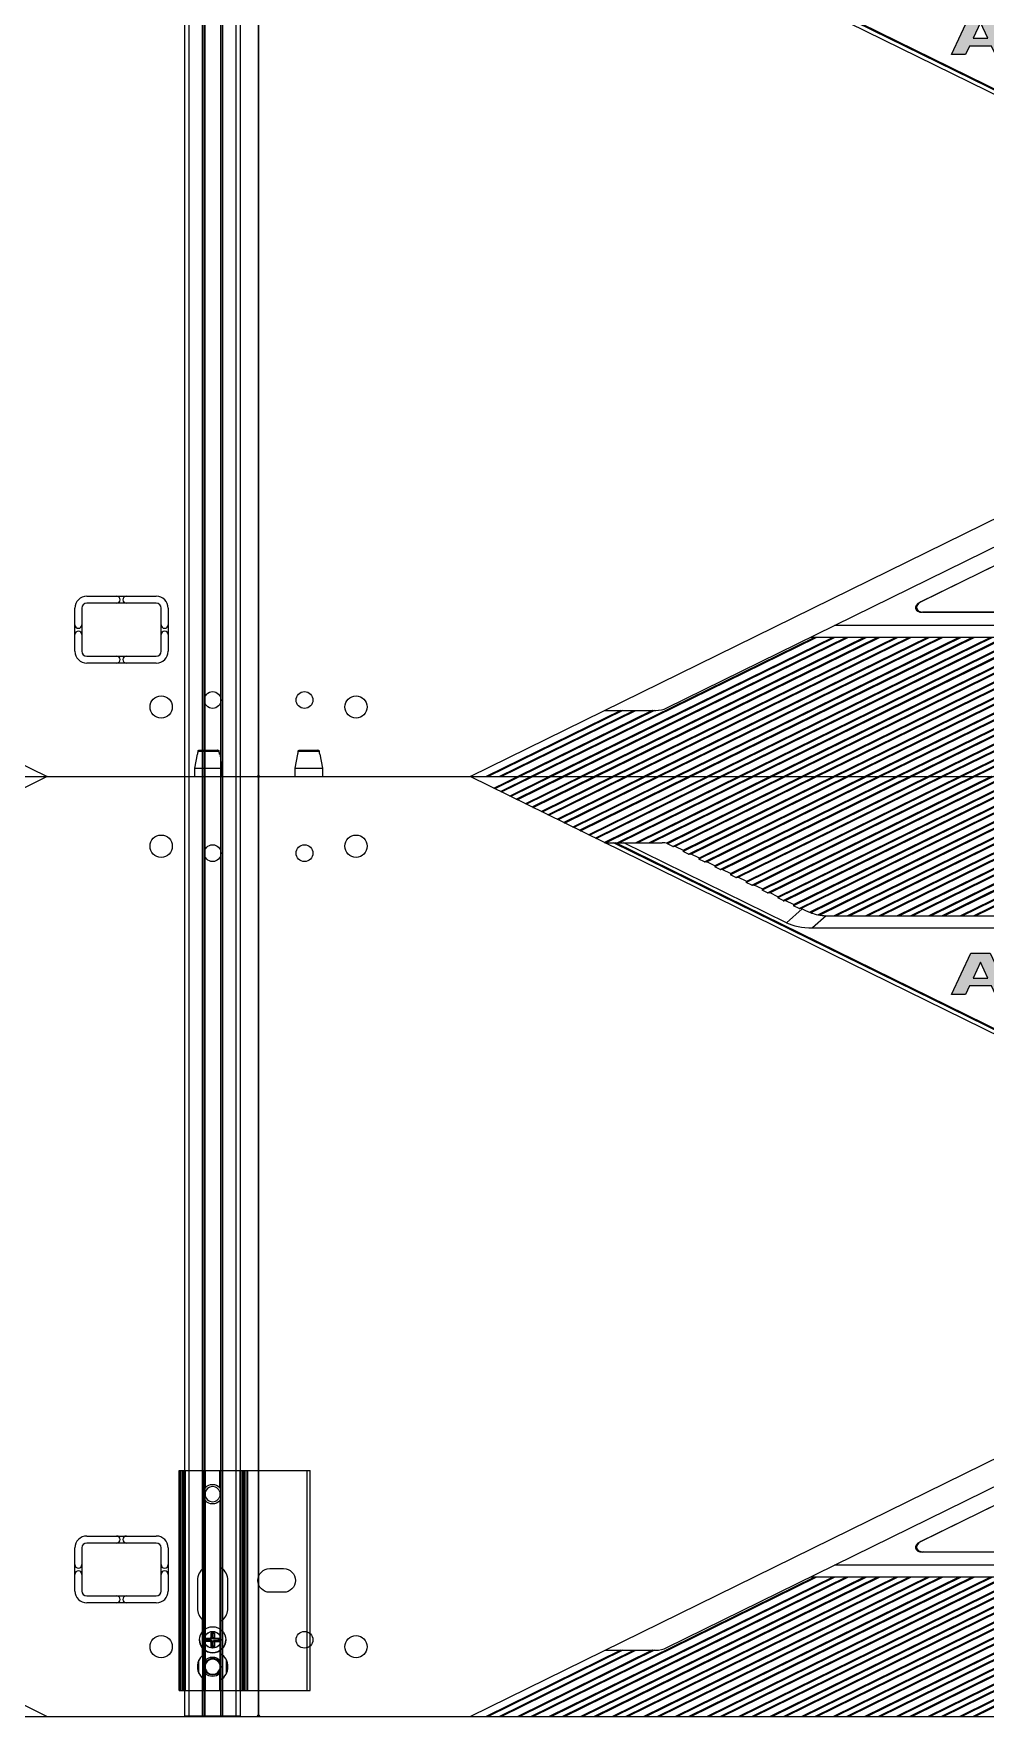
# Model space of a CAD drawing. Header units: millimetres. Extents: x 1927 to 14264, y 1863 to 5555.
# Drawn here: x 11293 to 11635, y 3124 to 3728 of the extents above; entities that cross this region are included whole.
import ezdxf

# ---------------------------------------------------------------- set-up
doc = ezdxf.new("R2010")
doc.units = ezdxf.units.MM
doc.layers.add('02___PRT_ALL_AXES', color=7, linetype='Continuous')
doc.layers.add('1轮廓线', color=7, linetype='Continuous', lineweight=25)
doc.layers.add('图层 1', color=7, linetype='Continuous', lineweight=18)

# ---------------------------------------------------------------- blocks, each defined once
blk = doc.blocks.new('ryfhgjmb')
at = {"color": 30, "linetype": 'Continuous', "true_color": 0xf26722}
for p, q in [((6005.13, 3322.43), (6005.13, 3342.43)), ((6005.13, 3342.43), (7001.63, 3342.43)), ((6005.13, 3340.93), (7001.63, 3340.93)), ((6053.93, 3337.93), (6043.93, 3337.93)), ((6058.09, 3336.03), (6969.27, 3336.03)), ((6058.47, 3335.53), (6968.88, 3335.53)), ((6005.13, 3323.93), (7001.63, 3323.93)), ((6043.93, 3326.93), (6053.93, 3326.93)), ((6058.09, 3328.83), (6969.27, 3328.83)), ((6058.47, 3329.33), (6968.88, 3329.33)), ((6005.13, 3322.43), (7001.63, 3322.43))]:
    blk.add_line(p, q, dxfattribs=at)
for centre, start, end in [((6043.93, 3332.43), 90, 139.11481), ((6053.93, 3332.43), 34.30765, 90), ((6043.93, 3332.43), 220.88519, 270), ((6053.93, 3332.43), 270, 325.69235)]:
    blk.add_arc(centre, 5.5, start, end, dxfattribs=at)
at = {"layer": '02___PRT_ALL_AXES', "color": 30, "linetype": 'Continuous', "true_color": 0xf26722}
for p, q in [((6005.13, 3336.03), (6018.77, 3336.03)), ((6020.56, 3337.39), (6025.29, 3337.39)), ((6027.09, 3336.03), (6039.77, 3336.03)), ((6005.13, 3335.53), (6018.38, 3335.53)), ((6018.22, 3335.27), (6005.13, 3335.27)), ((6027.47, 3335.53), (6039.38, 3335.53)), ((6968.72, 3335.27), (6027.64, 3335.27)), ((6018.22, 3329.59), (6005.13, 3329.59)), ((6005.13, 3329.33), (6018.38, 3329.33)), ((6005.13, 3328.83), (6018.77, 3328.83)), ((6020.56, 3327.47), (6025.29, 3327.47)), ((6027.09, 3328.83), (6039.77, 3328.83)), ((6027.47, 3329.33), (6039.38, 3329.33)), ((6968.72, 3329.59), (6027.64, 3329.59))]:
    blk.add_line(p, q, dxfattribs=at)
blk.add_circle((6022.93, 3332.43), 3, dxfattribs=at)
for centre, start, end in [((6022.93, 3332.43), 31.08062, 148.91938), ((6043.93, 3332.43), 139.11481, 145.69235), ((6022.93, 3332.43), 211.08062, 328.91938), ((6043.93, 3332.43), 214.30765, 220.88519)]:
    blk.add_arc(centre, 5.5, start, end, dxfattribs=at)
blk = doc.blocks.new('ETDHFN')
at = {"layer": '1轮廓线', "linetype": 'Continuous', "lineweight": 25}
for p, q in [((8841.41, 4025.55), (8841.81, 4025.15)), ((8841.41, 4023.94), (8841.41, 4025.55)), ((8841.41, 4025.55), (8842.61, 4025.55)), ((8841.81, 4025.15), (8842.21, 4025.15)), ((8841.81, 4023.54), (8841.81, 4025.15)), ((8842.61, 4025.55), (8842.21, 4025.15)), ((8842.21, 4023.54), (8842.21, 4025.15)), ((8842.61, 4025.55), (8842.61, 4023.94)), ((8839.51, 4023.65), (8839.91, 4023.25)), ((8839.51, 4022.45), (8839.51, 4023.65)), ((8839.51, 4023.65), (8841.12, 4023.65)), ((8839.51, 4022.45), (8839.91, 4022.85)), ((8841.12, 4022.45), (8839.51, 4022.45)), ((8839.91, 4023.25), (8839.91, 4022.85)), ((8841.52, 4023.25), (8839.91, 4023.25)), ((8841.52, 4022.85), (8839.91, 4022.85)), ((8841.41, 4020.55), (8841.41, 4022.16)), ((8841.41, 4020.55), (8841.81, 4020.95)), ((8842.61, 4020.55), (8841.41, 4020.55)), ((8841.81, 4022.56), (8841.81, 4020.95)), ((8841.81, 4020.95), (8842.21, 4020.95)), ((8842.21, 4020.95), (8842.21, 4022.56)), ((8842.61, 4020.55), (8842.21, 4020.95)), ((8844.11, 4023.25), (8842.5, 4023.25)), ((8842.5, 4022.85), (8844.11, 4022.85)), ((8842.61, 4022.16), (8842.61, 4020.55)), ((8842.9, 4023.65), (8844.51, 4023.65)), ((8842.9, 4022.45), (8844.51, 4022.45)), ((8844.51, 4023.65), (8844.11, 4023.25)), ((8844.11, 4022.85), (8844.11, 4023.25)), ((8844.51, 4022.45), (8844.11, 4022.85)), ((8844.51, 4023.65), (8844.51, 4022.45))]:
    blk.add_line(p, q, dxfattribs=at)
at = {"layer": '1轮廓线', "linetype": 'Continuous', "lineweight": 13}
for p, q in [((8841.12, 4023.65), (8841.52, 4023.25)), ((8841.12, 4022.45), (8841.52, 4022.85)), ((8841.41, 4023.94), (8841.81, 4023.54)), ((8841.41, 4022.16), (8841.81, 4022.56)), ((8842.61, 4023.94), (8842.21, 4023.54)), ((8842.61, 4022.16), (8842.21, 4022.56)), ((8842.9, 4023.65), (8842.5, 4023.25)), ((8842.9, 4022.45), (8842.5, 4022.85))]:
    blk.add_line(p, q, dxfattribs=at)
at = {"layer": '1轮廓线', "linetype": 'Continuous', "lineweight": 25}
for radius in [4.7, 3]:
    blk.add_circle((8842.01, 4023.05), radius, dxfattribs=at)
blk.add_arc((8842.01, 4023.05), 4.7, 180, 0, dxfattribs=at)
for points in [[(8841.12, 4023.65), (8841.18, 4023.65), (8841.24, 4023.68), (8841.29, 4023.7), (8841.33, 4023.74), (8841.36, 4023.77), (8841.39, 4023.82), (8841.41, 4023.88), (8841.41, 4023.94)], [(8841.41, 4022.16), (8841.41, 4022.23), (8841.39, 4022.28), (8841.36, 4022.33), (8841.33, 4022.37), (8841.29, 4022.4), (8841.24, 4022.43), (8841.18, 4022.45), (8841.12, 4022.45)], [(8841.81, 4023.54), (8841.81, 4023.48), (8841.79, 4023.42), (8841.77, 4023.37), (8841.73, 4023.33), (8841.69, 4023.3), (8841.64, 4023.27), (8841.59, 4023.25), (8841.52, 4023.25)], [(8841.52, 4022.85), (8841.59, 4022.85), (8841.64, 4022.83), (8841.69, 4022.81), (8841.73, 4022.77), (8841.76, 4022.73), (8841.79, 4022.68), (8841.81, 4022.63), (8841.81, 4022.56)], [(8842.5, 4023.25), (8842.43, 4023.25), (8842.38, 4023.27), (8842.33, 4023.3), (8842.29, 4023.33), (8842.26, 4023.37), (8842.23, 4023.42), (8842.21, 4023.48), (8842.21, 4023.54)], [(8842.21, 4022.56), (8842.21, 4022.63), (8842.23, 4022.68), (8842.25, 4022.73), (8842.29, 4022.77), (8842.33, 4022.81), (8842.38, 4022.83), (8842.43, 4022.85), (8842.5, 4022.85)], [(8842.61, 4023.94), (8842.61, 4023.88), (8842.63, 4023.82), (8842.66, 4023.77), (8842.69, 4023.74), (8842.73, 4023.7), (8842.78, 4023.68), (8842.84, 4023.65), (8842.9, 4023.65)], [(8842.9, 4022.45), (8842.84, 4022.45), (8842.78, 4022.43), (8842.73, 4022.41), (8842.69, 4022.37), (8842.66, 4022.33), (8842.63, 4022.28), (8842.61, 4022.23), (8842.61, 4022.16)]]:
    blk.add_open_spline(points, degree=2, knots=[0, 0, 0, 0.25, 0.25, 0.5, 0.5, 0.75, 0.75, 1, 1, 1], dxfattribs=at)
blk = doc.blocks.new('ERTFHGJ')
at = {"color": 40, "linetype": 'Continuous', "true_color": 0xf8d731}
for p, q in [((8878.46, 3617.77), (8878.46, 3696.77)), ((8925.46, 3696.77), (8878.46, 3696.77)), ((8879.46, 3617.77), (8879.46, 3696.77)), ((8900.96, 3696.77), (8900.96, 3617.77)), ((8901.46, 3617.77), (8901.46, 3696.77)), ((8901.96, 3617.77), (8901.96, 3696.77)), ((8902.4, 3617.77), (8902.4, 3696.77)), ((8902.87, 3617.77), (8902.87, 3696.77)), ((8903.46, 3617.77), (8903.46, 3696.77)), ((8903.54, 3696.77), (8903.54, 3617.77)), ((8903.6, 3617.77), (8903.6, 3696.77)), ((8909.88, 3696.77), (8909.88, 3617.77)), ((8910.38, 3617.77), (8910.38, 3696.77)), ((8910.88, 3690.64), (8910.88, 3696.77)), ((8916.03, 3690.64), (8916.03, 3696.77)), ((8916.53, 3617.77), (8916.53, 3696.77)), ((8917.03, 3617.77), (8917.03, 3696.77)), ((8923.31, 3617.77), (8923.31, 3696.77)), ((8923.38, 3696.77), (8923.38, 3617.77)), ((8923.46, 3617.77), (8923.46, 3696.77)), ((8924.04, 3696.77), (8924.04, 3617.77)), ((8924.51, 3696.77), (8924.51, 3617.77)), ((8924.96, 3617.77), (8924.96, 3696.77)), ((8925.46, 3617.77), (8925.46, 3696.77)), ((8910.88, 3685.9), (8910.88, 3628.64)), ((8916.03, 3628.64), (8916.03, 3685.9)), ((8892.96, 3661.52), (8887.96, 3661.52)), ((8887.96, 3653.02), (8892.96, 3653.02)), ((8910.88, 3617.77), (8910.88, 3623.9)), ((8916.03, 3617.77), (8916.03, 3623.9)), ((8925.46, 3617.77), (8878.46, 3617.77))]:
    blk.add_line(p, q, dxfattribs=at)
for centre in [(8913.46, 3688.27), (8913.46, 3626.27)]:
    blk.add_circle(centre, 2.7, dxfattribs=at)
for centre, radius, start, end in [((8913.46, 3688.27), 3.5, 42.63239, 137.36761), ((8913.46, 3688.27), 3.5, 222.63239, 317.36761), ((8887.96, 3657.27), 4.25, 90, 270), ((8892.96, 3657.27), 4.25, 270, 90), ((8913.46, 3626.27), 3.5, 42.63239, 137.36761), ((8913.46, 3626.27), 3.5, 222.63239, 317.36761)]:
    blk.add_arc(centre, radius, start, end, dxfattribs=at)
for points, knots in [([(8910.39, 3688.27), (8910.39, 3688.38), (8910.39, 3688.58), (8910.4, 3688.89), (8910.41, 3689.2), (8910.45, 3689.51), (8910.5, 3689.81), (8910.57, 3690.05), (8910.64, 3690.24), (8910.7, 3690.38), (8910.78, 3690.52), (8910.85, 3690.6), (8910.88, 3690.64)], [0, 0, 0, 0, 0.127092, 0.253318, 0.378322, 0.502266, 0.625619, 0.749056, 0.811111, 0.873552, 0.936512, 1, 1, 1, 1]), ([(8910.88, 3685.9), (8910.85, 3685.94), (8910.78, 3686.02), (8910.7, 3686.16), (8910.64, 3686.3), (8910.57, 3686.49), (8910.5, 3686.73), (8910.45, 3687.03), (8910.41, 3687.34), (8910.4, 3687.65), (8910.39, 3687.96), (8910.39, 3688.17), (8910.39, 3688.27)], [0, 0, 0, 0, 0.063495, 0.126469, 0.188905, 0.250963, 0.374396, 0.497744, 0.621683, 0.746682, 0.87291, 1, 1, 1, 1]), ([(8916.03, 3690.64), (8916.07, 3690.6), (8916.13, 3690.52), (8916.21, 3690.38), (8916.27, 3690.24), (8916.35, 3690.05), (8916.41, 3689.81), (8916.47, 3689.51), (8916.5, 3689.2), (8916.52, 3688.89), (8916.53, 3688.58), (8916.53, 3688.37), (8916.53, 3688.27)], [0, 0, 0, 0, 0.063487, 0.126447, 0.188887, 0.250942, 0.37438, 0.497732, 0.621676, 0.746681, 0.872907, 1, 1, 1, 1]), ([(8916.53, 3688.27), (8916.53, 3688.17), (8916.53, 3687.96), (8916.52, 3687.65), (8916.5, 3687.34), (8916.47, 3687.03), (8916.41, 3686.73), (8916.35, 3686.49), (8916.27, 3686.3), (8916.21, 3686.16), (8916.13, 3686.02), (8916.07, 3685.94), (8916.03, 3685.9)], [0, 0, 0, 0, 0.127092, 0.253319, 0.378323, 0.502267, 0.62562, 0.749057, 0.811112, 0.873553, 0.936512, 1, 1, 1, 1]), ([(8910.39, 3626.27), (8910.39, 3626.38), (8910.39, 3626.58), (8910.4, 3626.89), (8910.41, 3627.2), (8910.45, 3627.51), (8910.5, 3627.81), (8910.57, 3628.05), (8910.64, 3628.24), (8910.7, 3628.38), (8910.78, 3628.52), (8910.85, 3628.6), (8910.88, 3628.64)], [0, 0, 0, 0, 0.127092, 0.253318, 0.378322, 0.502266, 0.625619, 0.749056, 0.811111, 0.873552, 0.936512, 1, 1, 1, 1]), ([(8910.88, 3623.9), (8910.85, 3623.94), (8910.78, 3624.02), (8910.7, 3624.16), (8910.64, 3624.3), (8910.57, 3624.49), (8910.5, 3624.73), (8910.45, 3625.03), (8910.41, 3625.34), (8910.4, 3625.65), (8910.39, 3625.96), (8910.39, 3626.17), (8910.39, 3626.27)], [0, 0, 0, 0, 0.063495, 0.126469, 0.188905, 0.250963, 0.374396, 0.497744, 0.621683, 0.746682, 0.87291, 1, 1, 1, 1]), ([(8916.03, 3628.64), (8916.07, 3628.6), (8916.13, 3628.52), (8916.21, 3628.38), (8916.27, 3628.24), (8916.35, 3628.05), (8916.41, 3627.81), (8916.47, 3627.51), (8916.5, 3627.2), (8916.52, 3626.89), (8916.53, 3626.58), (8916.53, 3626.37), (8916.53, 3626.27)], [0, 0, 0, 0, 0.063487, 0.126447, 0.188887, 0.250942, 0.37438, 0.497732, 0.621676, 0.746681, 0.872907, 1, 1, 1, 1]), ([(8916.53, 3626.27), (8916.53, 3626.17), (8916.53, 3625.96), (8916.52, 3625.65), (8916.5, 3625.34), (8916.47, 3625.03), (8916.41, 3624.73), (8916.35, 3624.49), (8916.27, 3624.3), (8916.21, 3624.16), (8916.13, 3624.02), (8916.07, 3623.94), (8916.03, 3623.9)], [0, 0, 0, 0, 0.127092, 0.253319, 0.378323, 0.502267, 0.62562, 0.749057, 0.811112, 0.873553, 0.936512, 1, 1, 1, 1])]:
    blk.add_open_spline(points, degree=3, knots=knots, dxfattribs=at)
blk = doc.blocks.new('ryfh')
at = {"rotation": 90}
blk.add_blockref('ryfhgjmb', (11616.06, -2205.71), dxfattribs=at)
at = {"xscale": -1}
blk.add_blockref('ERTFHGJ', (17197.08, 190.94), dxfattribs=at)
blk.add_blockref('ETDHFN', (-558.38, -196.14))
blk = doc.blocks.new('RYHF')
h = blk.add_hatch(color=256)
h.paths.add_polyline_path([(7052.62, 5801.75), (7057.92, 5801.75), (7055.27, 5807.44)], flags=16)
h.paths.add_polyline_path([(7059.25, 5798.89), (7051.28, 5798.89), (7049.88, 5795.88), (7044.84, 5795.88), (7051.76, 5810.72), (7056.31, 5810.72), (7058.77, 5810.72), (7065.7, 5795.88), (7060.66, 5795.88)])
at = {"color": 7, "linetype": 'Continuous'}
for p, q in [((6809.87, 5882.19), (6808.92, 5877.09)), ((6809.93, 5882.19), (6809.87, 5882.19)), ((6809.99, 5882.52), (6809.93, 5882.19)), ((6810.05, 5882.85), (6809.99, 5882.52)), ((6810.02, 5882.69), (6809.99, 5882.52)), ((6810.05, 5882.85), (6810.02, 5882.69)), ((6810.11, 5883.18), (6810.05, 5882.85)), ((6810.11, 5883.18), (6817.69, 5883.18)), ((6810.61, 5883.59), (6817.18, 5883.59)), ((6817.75, 5882.85), (6817.69, 5883.18)), ((6817.81, 5882.52), (6817.75, 5882.85)), ((6817.78, 5882.69), (6817.75, 5882.85)), ((6817.81, 5882.52), (6817.78, 5882.69)), ((6817.87, 5882.19), (6817.81, 5882.52)), ((6817.93, 5882.19), (6817.87, 5882.19)), ((6817.93, 5882.19), (6818.87, 5877.09)), ((7373.87, 5882.19), (7372.92, 5877.09)), ((7373.93, 5882.19), (7373.87, 5882.19)), ((7373.99, 5882.52), (7373.93, 5882.19)), ((7374.05, 5882.85), (7373.99, 5882.52)), ((7374.02, 5882.69), (7373.99, 5882.52)), ((7374.05, 5882.85), (7374.02, 5882.69)), ((7374.11, 5883.18), (7374.05, 5882.85)), ((7374.11, 5883.18), (7381.69, 5883.18)), ((7374.61, 5883.59), (7381.18, 5883.59)), ((7381.75, 5882.85), (7381.69, 5883.18)), ((7381.81, 5882.52), (7381.75, 5882.85)), ((7381.78, 5882.69), (7381.75, 5882.85)), ((7381.81, 5882.52), (7381.78, 5882.69)), ((7381.87, 5882.19), (7381.81, 5882.52)), ((7381.93, 5882.19), (7381.87, 5882.19)), ((7381.93, 5882.19), (7382.87, 5877.09)), ((6796.4, 5874.09), (6795.9, 5873.59)), ((6795.9, 5536.59), (6795.9, 5874.09)), ((6795.9, 5874.09), (7395.9, 5874.09)), ((6808.92, 5877.09), (6808.92, 5874.09)), ((6808.92, 5877.09), (6818.87, 5877.09)), ((6818.87, 5877.09), (6818.87, 5874.09)), ((7085.69, 5769.1), (6871.9, 5874.09)), ((6880.45, 5869.89), (6889, 5874.09)), ((6889.07, 5874.09), (6880.49, 5869.87)), ((6889.75, 5874.09), (6880.83, 5869.71)), ((6882.8, 5868.74), (6893.69, 5874.09)), ((6883.13, 5868.57), (6894.37, 5874.09)), ((6883.17, 5868.56), (6894.44, 5874.09)), ((6886.12, 5867.11), (6900.34, 5874.09)), ((6900.42, 5874.09), (6886.16, 5867.09)), ((6901.09, 5874.09), (6886.5, 5866.92)), ((6888.47, 5865.96), (6905.03, 5874.09)), ((6888.81, 5865.79), (6905.71, 5874.09)), ((6888.84, 5865.77), (6905.79, 5874.09)), ((6891.79, 5864.32), (6911.69, 5874.09)), ((6911.76, 5874.09), (6891.83, 5864.3)), ((6912.44, 5874.09), (6892.17, 5864.14)), ((6894.14, 5863.17), (6916.38, 5874.09)), ((6894.48, 5863), (6917.06, 5874.09)), ((6894.51, 5862.99), (6917.13, 5874.09)), ((6897.46, 5861.54), (6923.03, 5874.09)), ((6923.1, 5874.09), (6897.5, 5861.52)), ((6923.78, 5874.09), (6897.84, 5861.35)), ((6899.81, 5860.39), (6927.72, 5874.09)), ((6900.15, 5860.22), (6928.4, 5874.09)), ((6900.19, 5860.2), (6928.47, 5874.09)), ((6903.14, 5858.75), (6934.37, 5874.09)), ((6934.45, 5874.09), (6903.17, 5858.73)), ((6935.12, 5874.09), (6903.51, 5858.57)), ((6905.48, 5857.6), (6939.06, 5874.09)), ((6905.82, 5857.43), (6939.74, 5874.09)), ((6905.86, 5857.42), (6939.82, 5874.09)), ((6908.81, 5855.97), (6945.72, 5874.09)), ((6945.79, 5874.09), (6908.84, 5855.95)), ((6946.47, 5874.09), (6909.18, 5855.78)), ((6911.15, 5854.81), (6950.41, 5874.09)), ((6911.49, 5854.65), (6951.09, 5874.09)), ((6911.53, 5854.63), (6951.16, 5874.09)), ((6914.48, 5853.18), (6957.06, 5874.09)), ((6957.13, 5874.09), (6914.52, 5853.16)), ((6957.81, 5874.09), (6914.86, 5853)), ((6916.82, 5852.03), (6961.75, 5874.09)), ((6917.16, 5851.86), (6962.43, 5874.09)), ((6917.2, 5851.84), (6962.5, 5874.09)), ((6920.15, 5850.4), (6968.4, 5874.09)), ((6968.47, 5874.09), (6920.19, 5850.38)), ((6969.15, 5874.09), (6920.79, 5850.34)), ((6924.73, 5850.34), (6973.09, 5874.09)), ((6925.41, 5850.34), (6973.77, 5874.09)), ((6925.48, 5850.34), (6973.85, 5874.09)), ((6979.74, 5874.09), (6931.38, 5850.34)), ((6979.82, 5874.09), (6931.45, 5850.34)), ((6980.5, 5874.09), (6932.13, 5850.34)), ((6936.07, 5850.34), (6984.44, 5874.09)), ((6936.75, 5850.34), (6985.12, 5874.09)), ((6936.83, 5850.34), (6985.19, 5874.09)), ((6991.09, 5874.09), (6942.44, 5850.2)), ((6991.16, 5874.09), (6942.49, 5850.19)), ((6991.84, 5874.09), (6942.76, 5849.99)), ((6944.73, 5849.02), (6995.78, 5874.09)), ((6945.52, 5849.08), (6996.46, 5874.09)), ((6945.56, 5849.06), (6996.53, 5874.09)), ((7003.18, 5874.09), (6948.43, 5847.2)), ((7002.43, 5874.09), (6948.51, 5847.61)), ((7002.5, 5874.09), (6948.55, 5847.59)), ((6950.4, 5846.24), (7007.12, 5874.09)), ((6951.19, 5846.29), (7007.8, 5874.09)), ((6951.23, 5846.27), (7007.88, 5874.09)), ((7014.53, 5874.09), (6954.1, 5844.42)), ((7013.77, 5874.09), (6954.18, 5844.83)), ((7013.85, 5874.09), (6954.22, 5844.81)), ((6956.07, 5843.45), (7018.47, 5874.09)), ((6956.87, 5843.51), (7019.15, 5874.09)), ((6956.9, 5843.49), (7019.22, 5874.09)), ((7025.87, 5874.09), (6959.77, 5841.63)), ((7025.12, 5874.09), (6959.85, 5842.04)), ((7025.19, 5874.09), (6959.89, 5842.02)), ((6961.74, 5840.67), (7029.81, 5874.09)), ((6962.54, 5840.72), (7030.49, 5874.09)), ((6962.57, 5840.7), (7030.56, 5874.09)), ((7037.21, 5874.09), (6965.45, 5838.85)), ((7036.46, 5874.09), (6965.52, 5839.26)), ((7036.53, 5874.09), (6965.56, 5839.24)), ((6967.42, 5837.88), (7041.15, 5874.09)), ((6968.21, 5837.94), (7041.83, 5874.09)), ((6968.25, 5837.92), (7041.91, 5874.09)), ((7048.56, 5874.09), (6971.12, 5836.06)), ((7047.8, 5874.09), (6971.2, 5836.47)), ((7047.88, 5874.09), (6971.23, 5836.45)), ((6973.09, 5835.1), (7052.5, 5874.09)), ((6973.88, 5835.15), (7053.18, 5874.09)), ((6973.92, 5835.13), (7053.25, 5874.09)), ((7059.9, 5874.09), (6976.79, 5833.28)), ((7059.15, 5874.09), (6976.87, 5833.69)), ((7059.22, 5874.09), (6976.9, 5833.67)), ((6978.76, 5832.31), (7063.84, 5874.09)), ((6979.55, 5832.37), (7064.52, 5874.09)), ((6979.59, 5832.35), (7064.59, 5874.09)), ((7071.24, 5874.09), (6982.46, 5830.49)), ((7070.49, 5874.09), (6982.54, 5830.9)), ((7070.56, 5874.09), (6982.58, 5830.88)), ((6984.43, 5829.53), (7075.18, 5874.09)), ((6985.22, 5829.58), (7075.86, 5874.09)), ((6985.26, 5829.56), (7075.94, 5874.09)), ((7082.59, 5874.09), (6988.13, 5827.71)), ((7081.83, 5874.09), (6988.21, 5828.11)), ((7081.91, 5874.09), (6988.25, 5828.1)), ((6990.1, 5826.74), (7086.53, 5874.09)), ((6990.9, 5826.8), (7087.21, 5874.09)), ((6990.93, 5826.78), (7087.28, 5874.09)), ((7093.18, 5874.09), (6993.94, 5825.36)), ((7093.25, 5874.09), (6993.99, 5825.34)), ((7093.93, 5874.09), (6994.28, 5825.15)), ((6996.85, 5824.48), (7097.87, 5874.09)), ((6997.34, 5824.39), (7098.55, 5874.09)), ((6997.4, 5824.38), (7098.62, 5874.09)), ((7104.52, 5874.09), (7002.7, 5824.09)), ((7104.59, 5874.09), (7002.78, 5824.09)), ((7105.27, 5874.09), (7003.46, 5824.09)), ((7007.39, 5824.09), (7109.21, 5874.09)), ((7008.07, 5824.09), (7109.89, 5874.09)), ((7008.15, 5824.09), (7109.97, 5874.09)), ((7115.86, 5874.09), (7014.05, 5824.09)), ((7115.94, 5874.09), (7014.12, 5824.09)), ((7116.62, 5874.09), (7014.8, 5824.09)), ((7018.74, 5824.09), (7120.56, 5874.09)), ((7019.42, 5824.09), (7121.24, 5874.09)), ((7019.49, 5824.09), (7121.31, 5874.09)), ((7127.21, 5874.09), (7025.39, 5824.09)), ((7127.28, 5874.09), (7025.46, 5824.09)), ((7127.96, 5874.09), (7026.14, 5824.09)), ((7030.08, 5824.09), (7131.9, 5874.09)), ((7030.76, 5824.09), (7132.58, 5874.09)), ((7030.83, 5824.09), (7132.65, 5874.09)), ((7138.55, 5874.09), (7036.73, 5824.09)), ((7138.62, 5874.09), (7036.81, 5824.09)), ((7139.3, 5874.09), (7037.49, 5824.09)), ((7041.42, 5824.09), (7143.24, 5874.09)), ((7042.1, 5824.09), (7143.92, 5874.09)), ((7042.18, 5824.09), (7144, 5874.09)), ((7149.89, 5874.09), (7048.08, 5824.09)), ((7149.97, 5874.09), (7048.15, 5824.09)), ((7150.65, 5874.09), (7048.83, 5824.09)), ((7052.77, 5824.09), (7154.59, 5874.09)), ((7053.45, 5824.09), (7155.27, 5874.09)), ((7053.52, 5824.09), (7155.34, 5874.09)), ((7319.9, 5874.09), (7120.61, 5776.23)), ((7372.92, 5877.09), (7372.92, 5874.09)), ((7372.92, 5877.09), (7382.87, 5877.09)), ((7382.87, 5877.09), (7382.87, 5874.09)), ((7395.9, 5873.59), (7395.4, 5874.09)), ((7395.9, 5874.09), (7395.9, 5536.59)), ((6920.26, 5850.34), (6940.86, 5850.34)), ((7087.28, 5769.88), (6923.44, 5850.34)), ((7087.68, 5770.08), (6924.23, 5850.34)), ((6985.56, 5821.62), (6927.07, 5850.34)), ((6944.73, 5849.02), (6942.76, 5849.99)), ((6945.4, 5849.14), (6948.67, 5847.53)), ((6950.4, 5846.24), (6948.43, 5847.2)), ((6954.34, 5844.75), (6951.07, 5846.35)), ((6956.07, 5843.45), (6954.1, 5844.42)), ((6960.01, 5841.96), (6956.74, 5843.57)), ((6961.74, 5840.67), (6959.77, 5841.63)), ((6965.69, 5839.18), (6962.41, 5840.78)), ((6967.42, 5837.88), (6965.45, 5838.85)), ((6971.36, 5836.39), (6968.08, 5838)), ((6973.09, 5835.1), (6971.12, 5836.06)), ((6977.03, 5833.61), (6973.76, 5835.21)), ((6978.76, 5832.31), (6976.79, 5833.28)), ((6982.7, 5830.82), (6979.43, 5832.43)), ((6984.43, 5829.53), (6982.46, 5830.49)), ((6988.37, 5828.04), (6985.1, 5829.64)), ((6985.56, 5821.62), (6991.26, 5826.62)), ((6990.1, 5826.74), (6988.13, 5827.71)), ((6990.77, 5826.86), (6992.65, 5825.93)), ((6999.83, 5824.11), (6994.93, 5819.81)), ((6994.93, 5819.81), (7188.94, 5819.81)), ((7000.59, 5824.09), (7197.66, 5824.09)), ((6942.56, 5561.26), (7107.19, 5642.11)), ((7106.11, 5641.58), (7319.9, 5536.59)), ((6871.9, 5536.59), (7071.19, 5634.46)), ((7033.54, 5599.26), (7103.55, 5633.64)), ((7103.55, 5633.55), (7033.89, 5599.34)), ((7033.89, 5599.34), (7033.54, 5599.26)), ((7329.9, 5581.59), (7329.9, 5597.09)), ((7332.4, 5597.09), (7332.4, 5581.59)), ((7334.15, 5601.34), (7359.15, 5601.34)), ((7359.15, 5598.84), (7334.15, 5598.84)), ((7360.9, 5581.59), (7360.9, 5597.09)), ((7363.4, 5597.09), (7363.4, 5581.59)), ((7196.87, 5590.88), (7002.86, 5590.88)), ((7034.74, 5595.67), (7034.39, 5595.59)), ((7177.83, 5595.59), (7034.39, 5595.59)), ((7034.74, 5595.67), (7177.48, 5595.67)), ((6893.69, 5536.59), (6995.51, 5586.59)), ((6894.37, 5536.59), (6996.19, 5586.59)), ((6894.44, 5536.59), (6996.26, 5586.59)), ((7002.16, 5586.59), (6900.34, 5536.59)), ((7002.23, 5586.59), (6900.41, 5536.59)), ((7002.91, 5586.59), (6901.09, 5536.59)), ((6905.03, 5536.59), (7006.85, 5586.59)), ((6905.71, 5536.59), (7007.53, 5586.59)), ((6905.79, 5536.59), (7007.6, 5586.59)), ((7013.5, 5586.59), (6911.68, 5536.59)), ((7013.58, 5586.59), (6911.76, 5536.59)), ((7014.26, 5586.59), (6912.44, 5536.59)), ((6916.38, 5536.59), (7018.19, 5586.59)), ((6917.06, 5536.59), (7018.87, 5586.59)), ((6917.13, 5536.59), (7018.95, 5586.59)), ((7024.85, 5586.59), (6923.03, 5536.59)), ((7024.92, 5586.59), (6923.1, 5536.59)), ((7025.6, 5586.59), (6923.78, 5536.59)), ((6927.72, 5536.59), (7029.54, 5586.59)), ((6928.4, 5536.59), (7030.22, 5586.59)), ((6928.47, 5536.59), (7030.29, 5586.59)), ((7036.19, 5586.59), (6934.37, 5536.59)), ((7036.26, 5586.59), (6934.44, 5536.59)), ((7036.94, 5586.59), (6935.12, 5536.59)), ((6939.06, 5536.59), (7040.88, 5586.59)), ((6939.74, 5536.59), (7041.56, 5586.59)), ((6939.82, 5536.59), (7041.63, 5586.59)), ((7047.53, 5586.59), (6945.71, 5536.59)), ((7047.61, 5586.59), (6945.79, 5536.59)), ((7048.29, 5586.59), (6946.47, 5536.59)), ((6950.41, 5536.59), (7052.22, 5586.59)), ((6951.09, 5536.59), (7052.9, 5586.59)), ((6951.16, 5536.59), (7052.98, 5586.59)), ((7058.88, 5586.59), (6957.06, 5536.59)), ((7058.95, 5586.59), (6957.13, 5536.59)), ((7059.63, 5586.59), (6957.81, 5536.59)), ((6961.75, 5536.59), (7063.57, 5586.59)), ((6962.43, 5536.59), (7064.25, 5586.59)), ((6962.5, 5536.59), (7064.32, 5586.59)), ((7070.22, 5586.59), (6968.4, 5536.59)), ((7070.29, 5586.59), (6968.47, 5536.59)), ((7070.97, 5586.59), (6969.15, 5536.59)), ((6973.09, 5536.59), (7074.91, 5586.59)), ((6973.77, 5536.59), (7075.59, 5586.59)), ((6973.85, 5536.59), (7075.66, 5586.59)), ((7081.56, 5586.59), (6979.74, 5536.59)), ((7081.64, 5586.59), (6979.82, 5536.59)), ((7082.32, 5586.59), (6980.5, 5536.59)), ((6984.44, 5536.59), (7086.25, 5586.59)), ((6985.12, 5536.59), (7086.93, 5586.59)), ((6985.19, 5536.59), (7087.01, 5586.59)), ((7092.91, 5586.59), (6991.09, 5536.59)), ((7092.98, 5586.59), (6991.16, 5536.59)), ((7093.66, 5586.59), (6991.84, 5536.59)), ((7191.21, 5586.59), (6994.14, 5586.59)), ((6995.78, 5536.59), (7097.6, 5586.59)), ((6996.46, 5536.59), (7098.28, 5586.59)), ((6996.53, 5536.59), (7098.35, 5586.59)), ((7104.25, 5586.59), (7002.43, 5536.59)), ((7104.32, 5586.59), (7002.5, 5536.59)), ((7105, 5586.59), (7003.18, 5536.59)), ((7007.12, 5536.59), (7108.94, 5586.59)), ((7007.8, 5536.59), (7109.62, 5586.59)), ((7007.88, 5536.59), (7109.69, 5586.59)), ((7115.59, 5586.59), (7013.77, 5536.59)), ((7115.67, 5586.59), (7013.85, 5536.59)), ((7116.35, 5586.59), (7014.53, 5536.59)), ((7018.47, 5536.59), (7120.28, 5586.59)), ((7019.15, 5536.59), (7120.96, 5586.59)), ((7019.22, 5536.59), (7121.04, 5586.59)), ((7126.94, 5586.59), (7025.12, 5536.59)), ((7127.01, 5586.59), (7025.19, 5536.59)), ((7127.69, 5586.59), (7025.87, 5536.59)), ((7029.81, 5536.59), (7131.63, 5586.59)), ((7030.49, 5536.59), (7132.31, 5586.59)), ((7030.56, 5536.59), (7132.38, 5586.59)), ((7138.28, 5586.59), (7036.46, 5536.59)), ((7138.35, 5586.59), (7036.53, 5536.59)), ((7139.03, 5586.59), (7037.21, 5536.59)), ((7041.15, 5536.59), (7142.97, 5586.59)), ((7041.83, 5536.59), (7143.65, 5586.59)), ((7041.91, 5536.59), (7143.72, 5586.59)), ((7149.62, 5586.59), (7047.8, 5536.59)), ((7149.7, 5586.59), (7047.88, 5536.59)), ((7150.37, 5586.59), (7048.56, 5536.59)), ((7052.5, 5536.59), (7154.31, 5586.59)), ((7053.18, 5536.59), (7154.99, 5586.59)), ((7053.25, 5536.59), (7155.07, 5586.59)), ((7334.15, 5579.84), (7359.15, 5579.84)), ((7359.15, 5577.34), (7334.15, 5577.34)), ((6926.02, 5560.34), (6877.66, 5536.59)), ((6926.09, 5560.34), (6877.73, 5536.59)), ((6926.77, 5560.34), (6878.41, 5536.59)), ((6882.35, 5536.59), (6930.71, 5560.34)), ((6883.03, 5536.59), (6931.39, 5560.34)), ((6883.1, 5536.59), (6931.46, 5560.34)), ((6937.36, 5560.34), (6889, 5536.59)), ((6937.44, 5560.34), (6889.07, 5536.59)), ((6938.11, 5560.34), (6889.75, 5536.59)), ((6920.26, 5560.34), (6938.59, 5560.34)), ((6795.9, 5537.09), (6796.4, 5536.59)), ((6795.9, 5536.59), (7395.9, 5536.59)), ((7395.4, 5536.59), (7395.9, 5537.09))]:
    blk.add_line(p, q, dxfattribs=at)
for centre, radius in [((6830.9, 5849.09), 4), ((7360.9, 5849.09), 4), ((6812.4, 5846.59), 3), ((7379.4, 5846.59), 3), ((6812.4, 5564.09), 3), ((7379.4, 5564.09), 3), ((6830.9, 5561.59), 4), ((7360.9, 5561.59), 4)]:
    blk.add_circle(centre, radius, dxfattribs=at)
for centre, radius, start, end in [((6817.18, 5883.07), 0.522, 77.03516, 89.99361), ((7381.18, 5883.07), 0.522, 77.03516, 89.99361), ((6940.86, 5841.34), 9, 77.62667, 90), ((7000.59, 5842.09), 18, 243.84566, 249.38218), ((7000.59, 5842.09), 18, 251.47614, 270), ((7334.15, 5597.09), 4.25, 90, 180), ((7334.15, 5597.09), 1.75, 90, 180), ((7344.9, 5600.09), 1.25, 270, 90), ((7348.4, 5600.09), 1.25, 90, 270), ((7359.15, 5597.09), 4.25, 0, 90), ((7359.15, 5597.09), 1.75, 0, 90), ((7331.15, 5591.09), 1.25, 180, 0), ((7362.15, 5591.09), 1.25, 180, 0), ((7331.15, 5587.59), 1.25, 0, 180), ((7362.15, 5587.59), 1.25, 0, 180), ((7334.15, 5581.59), 4.25, 180, 270), ((7334.15, 5581.59), 1.75, 180, 270), ((7344.9, 5578.59), 1.25, 270, 90), ((7348.4, 5578.59), 1.25, 90, 270), ((7359.15, 5581.59), 4.25, 270, 0), ((7359.15, 5581.59), 1.75, 270, 0), ((6938.59, 5569.34), 9, 270, 296.15434)]:
    blk.add_arc(centre, radius, start, end, dxfattribs=at)
for centre, major_axis, ratio, start_param, end_param in [((6944.8, 5850.99), (2.07, 0.98), 0.130507, 2.846583, 3.244909), ((6946.77, 5850.02), (2.07, 0.98), 0.130507, -3.038276, -2.358602), ((6950.47, 5848.21), (2.07, 0.98), 0.130507, 2.565236, 3.244909), ((6952.44, 5847.24), (2.07, 0.98), 0.130507, -3.038276, -2.358602), ((6956.14, 5845.42), (2.07, 0.98), 0.130507, 2.565236, 3.244909), ((6958.11, 5844.45), (2.07, 0.98), 0.130507, -3.038276, -2.358602), ((6961.82, 5842.64), (2.07, 0.98), 0.130507, 2.565236, 3.244909), ((6963.79, 5841.67), (2.07, 0.98), 0.130507, -3.038276, -2.358602), ((6967.49, 5839.85), (2.07, 0.98), 0.130507, 2.565236, 3.244909), ((6969.46, 5838.88), (2.07, 0.98), 0.130507, -3.038276, -2.358602), ((6973.16, 5837.07), (2.07, 0.98), 0.130507, 2.565236, 3.244909), ((6975.13, 5836.1), (2.07, 0.98), 0.130507, -3.038276, -2.358602), ((6978.83, 5834.28), (2.07, 0.98), 0.130507, 2.565236, 3.244909), ((6980.8, 5833.31), (2.07, 0.98), 0.130507, -3.038276, -2.358602), ((6984.5, 5831.5), (2.07, 0.98), 0.130507, 2.565236, 3.244909), ((6986.47, 5830.53), (2.07, 0.98), 0.130507, -3.038276, -2.358602), ((6990.17, 5828.71), (2.07, 0.98), 0.130507, 2.565236, 3.244909), ((6992.14, 5827.74), (2.07, 0.98), 0.130507, -3.038276, -2.358602), ((7327.91, 6127.86), (345.95, 303.53), 0.152098, -3.07842, -2.969946), ((7333.28, 6132.58), (345.95, 303.53), 0.152098, -3.034155, -3.027155), ((7034.99, 5597.66), (3.02, 0.7), 0.645172, 1.916386, 4.366799), ((7035.33, 5597.74), (-3.02, -0.7), 0.645172, -1.225206, 1.225206)]:
    blk.add_ellipse(centre, major_axis=major_axis, ratio=ratio, start_param=start_param, end_param=end_param, dxfattribs=at)
for points, knots in [([(6810.11, 5883.18), (6810.11, 5883.19), (6810.12, 5883.23), (6810.14, 5883.26), (6810.15, 5883.29)], [0, 0, 0, 0, 0.249866, 1, 1, 1, 1]), ([(6810.15, 5883.29), (6810.15, 5883.31), (6810.17, 5883.34), (6810.19, 5883.38), (6810.21, 5883.39)], [0, 0, 0, 0, 0.500081, 1, 1, 1, 1]), ([(6810.21, 5883.39), (6810.22, 5883.41), (6810.24, 5883.44), (6810.27, 5883.46), (6810.29, 5883.47)], [0, 0, 0, 0, 0.499978, 1, 1, 1, 1]), ([(6810.29, 5883.47), (6810.3, 5883.49), (6810.33, 5883.51), (6810.37, 5883.53), (6810.38, 5883.54)], [0, 0, 0, 0, 0.500013, 1, 1, 1, 1]), ([(6810.38, 5883.54), (6810.4, 5883.55), (6810.44, 5883.56), (6810.48, 5883.57), (6810.5, 5883.58)], [0, 0, 0, 0, 0.499911, 1, 1, 1, 1]), ([(6810.5, 5883.58), (6810.51, 5883.58), (6810.55, 5883.59), (6810.58, 5883.59), (6810.61, 5883.59)], [0, 0, 0, 0, 0.250382, 1, 1, 1, 1]), ([(6817.3, 5883.58), (6817.32, 5883.57), (6817.36, 5883.56), (6817.4, 5883.55), (6817.41, 5883.54)], [0, 0, 0, 0, 0.500089, 1, 1, 1, 1]), ([(6817.41, 5883.54), (6817.43, 5883.53), (6817.47, 5883.51), (6817.5, 5883.49), (6817.51, 5883.47)], [0, 0, 0, 0, 0.499987, 1, 1, 1, 1]), ([(6817.51, 5883.47), (6817.53, 5883.46), (6817.56, 5883.44), (6817.58, 5883.41), (6817.59, 5883.39)], [0, 0, 0, 0, 0.500022, 1, 1, 1, 1]), ([(6817.59, 5883.39), (6817.6, 5883.38), (6817.63, 5883.34), (6817.64, 5883.31), (6817.65, 5883.29)], [0, 0, 0, 0, 0.499919, 1, 1, 1, 1]), ([(6817.65, 5883.29), (6817.66, 5883.28), (6817.67, 5883.25), (6817.68, 5883.21), (6817.69, 5883.18)], [0, 0, 0, 0, 0.250397, 1, 1, 1, 1]), ([(7374.11, 5883.18), (7374.11, 5883.19), (7374.12, 5883.23), (7374.14, 5883.26), (7374.15, 5883.29)], [0, 0, 0, 0, 0.249866, 1, 1, 1, 1]), ([(7374.15, 5883.29), (7374.15, 5883.31), (7374.17, 5883.34), (7374.19, 5883.38), (7374.21, 5883.39)], [0, 0, 0, 0, 0.500081, 1, 1, 1, 1]), ([(7374.21, 5883.39), (7374.22, 5883.41), (7374.24, 5883.44), (7374.27, 5883.46), (7374.29, 5883.47)], [0, 0, 0, 0, 0.499978, 1, 1, 1, 1]), ([(7374.29, 5883.47), (7374.3, 5883.49), (7374.33, 5883.51), (7374.37, 5883.53), (7374.38, 5883.54)], [0, 0, 0, 0, 0.500013, 1, 1, 1, 1]), ([(7374.38, 5883.54), (7374.4, 5883.55), (7374.44, 5883.56), (7374.48, 5883.57), (7374.5, 5883.58)], [0, 0, 0, 0, 0.499911, 1, 1, 1, 1]), ([(7374.5, 5883.58), (7374.51, 5883.58), (7374.55, 5883.59), (7374.58, 5883.59), (7374.61, 5883.59)], [0, 0, 0, 0, 0.250382, 1, 1, 1, 1]), ([(7381.3, 5883.58), (7381.32, 5883.57), (7381.36, 5883.56), (7381.4, 5883.55), (7381.41, 5883.54)], [0, 0, 0, 0, 0.500089, 1, 1, 1, 1]), ([(7381.41, 5883.54), (7381.43, 5883.53), (7381.47, 5883.51), (7381.5, 5883.49), (7381.51, 5883.47)], [0, 0, 0, 0, 0.499987, 1, 1, 1, 1]), ([(7381.51, 5883.47), (7381.53, 5883.46), (7381.56, 5883.44), (7381.58, 5883.41), (7381.59, 5883.39)], [0, 0, 0, 0, 0.500022, 1, 1, 1, 1]), ([(7381.59, 5883.39), (7381.6, 5883.38), (7381.63, 5883.34), (7381.64, 5883.31), (7381.65, 5883.29)], [0, 0, 0, 0, 0.499919, 1, 1, 1, 1]), ([(7381.65, 5883.29), (7381.66, 5883.28), (7381.67, 5883.25), (7381.68, 5883.21), (7381.69, 5883.18)], [0, 0, 0, 0, 0.250397, 1, 1, 1, 1]), ([(6994.28, 5825.15), (6994.27, 5825.16), (6994.26, 5825.16), (6994.25, 5825.16), (6994.24, 5825.17), (6994.23, 5825.18), (6994.23, 5825.19), (6994.23, 5825.2), (6994.23, 5825.22), (6994.24, 5825.23), (6994.24, 5825.24), (6994.25, 5825.24)], [0, 0, 0, 0, 0.126258, 0.252416, 0.378065, 0.440847, 0.503376, 0.627544, 0.751631, 0.875774, 1, 1, 1, 1])]:
    blk.add_open_spline(points, degree=3, knots=knots, dxfattribs=at)
at = {"layer": '图层 1', "lineweight": 0}
for points in [[(7059.25, 5798.89), (7051.28, 5798.89), (7049.88, 5795.88), (7044.84, 5795.88), (7051.76, 5810.72), (7056.31, 5810.72), (7058.77, 5810.72), (7065.7, 5795.88), (7060.66, 5795.88), (7059.25, 5798.89)], [(7052.62, 5801.75), (7057.92, 5801.75), (7055.27, 5807.44), (7052.62, 5801.75)]]:
    blk.add_lwpolyline(points, dxfattribs=at)
blk = doc.blocks.new('*U345')
blk.add_blockref('RYHF', (-7095.9, -5710.09))
blk = doc.blocks.new('*U346')
at = {"color": 0, "linetype": 'ByBlock', "lineweight": -2, "transparency": 16777216}
for p in [(1200, 337.5), (1800, 337.5), (1200, 0), (1800, 0)]:
    blk.add_blockref('*U345', p, dxfattribs=at)

msp = doc.modelspace()

# ---------------------------------------------------------------- block references
for name, p in [('*U346', (9873.87292, 3297.0031)), ('ryfh', (3073.74628, -675.91128))]:
    msp.add_blockref(name, p)

doc.saveas('drawing.dxf')
